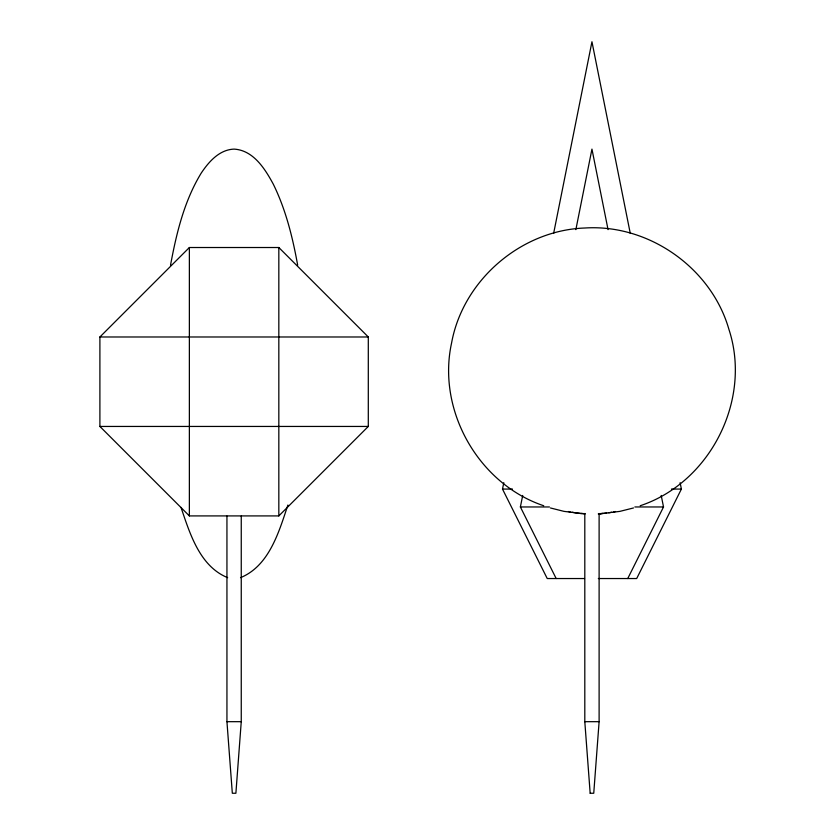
<?xml version="1.0" encoding="UTF-8"?>
<svg xmlns="http://www.w3.org/2000/svg" width="835" height="835" viewBox="0 0 835 835"><rect width="100%" height="100%" fill="white"/><g stroke="black" fill="none" stroke-linecap="round" stroke-linejoin="round"><path stroke-width="1.25" d="M241.252 516.072L241.252 721.68L235.887 793.25L232.328 793.25L226.943 721.68L226.943 516.072M599.112 513.473L599.112 721.68L593.748 793.25L590.188 793.25M170.517 265.206C176.425 233.362 184.17 201.016 201.225 173.095C208.802 161.739 219.396 149.622 234.103 149.11C253.381 150.258 264.977 168.806 273.264 184.107C285.81 209.575 292.657 237.39 297.677 265.206M502.513 489.07L503.797 482.682M553.626 233.456L591.952 41.75L630.289 233.456M556.173 578.54L520.382 506.96L522.7 495.458M575.858 229.625L591.952 149.11L608.057 229.625M287.898 505.05C278.921 531.968 269.214 565.859 240.532 577.663M627.743 578.54L663.522 506.96L661.205 495.458M680.118 482.682L681.391 489.07L636.688 578.54L598.319 578.54M99.897 336.985L189.368 247.515L278.827 247.515L368.298 336.985L368.298 426.445L278.827 515.915L189.368 515.915L99.897 426.445L99.897 336.985L368.298 336.985M640.174 505.749C710.366 482.463 752.043 399.683 728.934 329.428C711.389 267.941 648.691 223.863 584.928 228.007C521.123 230.189 462.966 280.101 451.568 343.049C436.841 410.319 478.392 483.841 543.731 505.749M633.504 507.962L619.883 511.375L598.977 513.953M613.756 511.876L615.478 511.511M608.746 512.784L611.857 512.241M598.966 513.775L602.452 513.348M606.659 513.087L598.278 513.911M99.897 426.445L368.298 426.445M512.481 489.07L502.493 489.07L547.228 578.54L584.542 578.54M671.434 489.07L681.423 489.07M520.382 506.96L549.42 506.96M634.851 506.96L663.522 506.96M226.963 721.68L241.242 721.68M584.803 513.473L584.803 721.68L599.092 721.68M584.928 513.953L564.032 511.375L550.401 507.962M581.452 513.348L584.938 513.775M577.246 513.087L581.431 513.608M572.048 512.241L576.202 512.961M568.437 511.511L570.148 511.876M227.663 577.663C199.732 566.307 189.889 533.565 181.007 507.398M584.803 721.68L590.168 793.25M278.827 247.515L278.827 515.915M189.368 247.515L189.368 515.915"/></g></svg>
